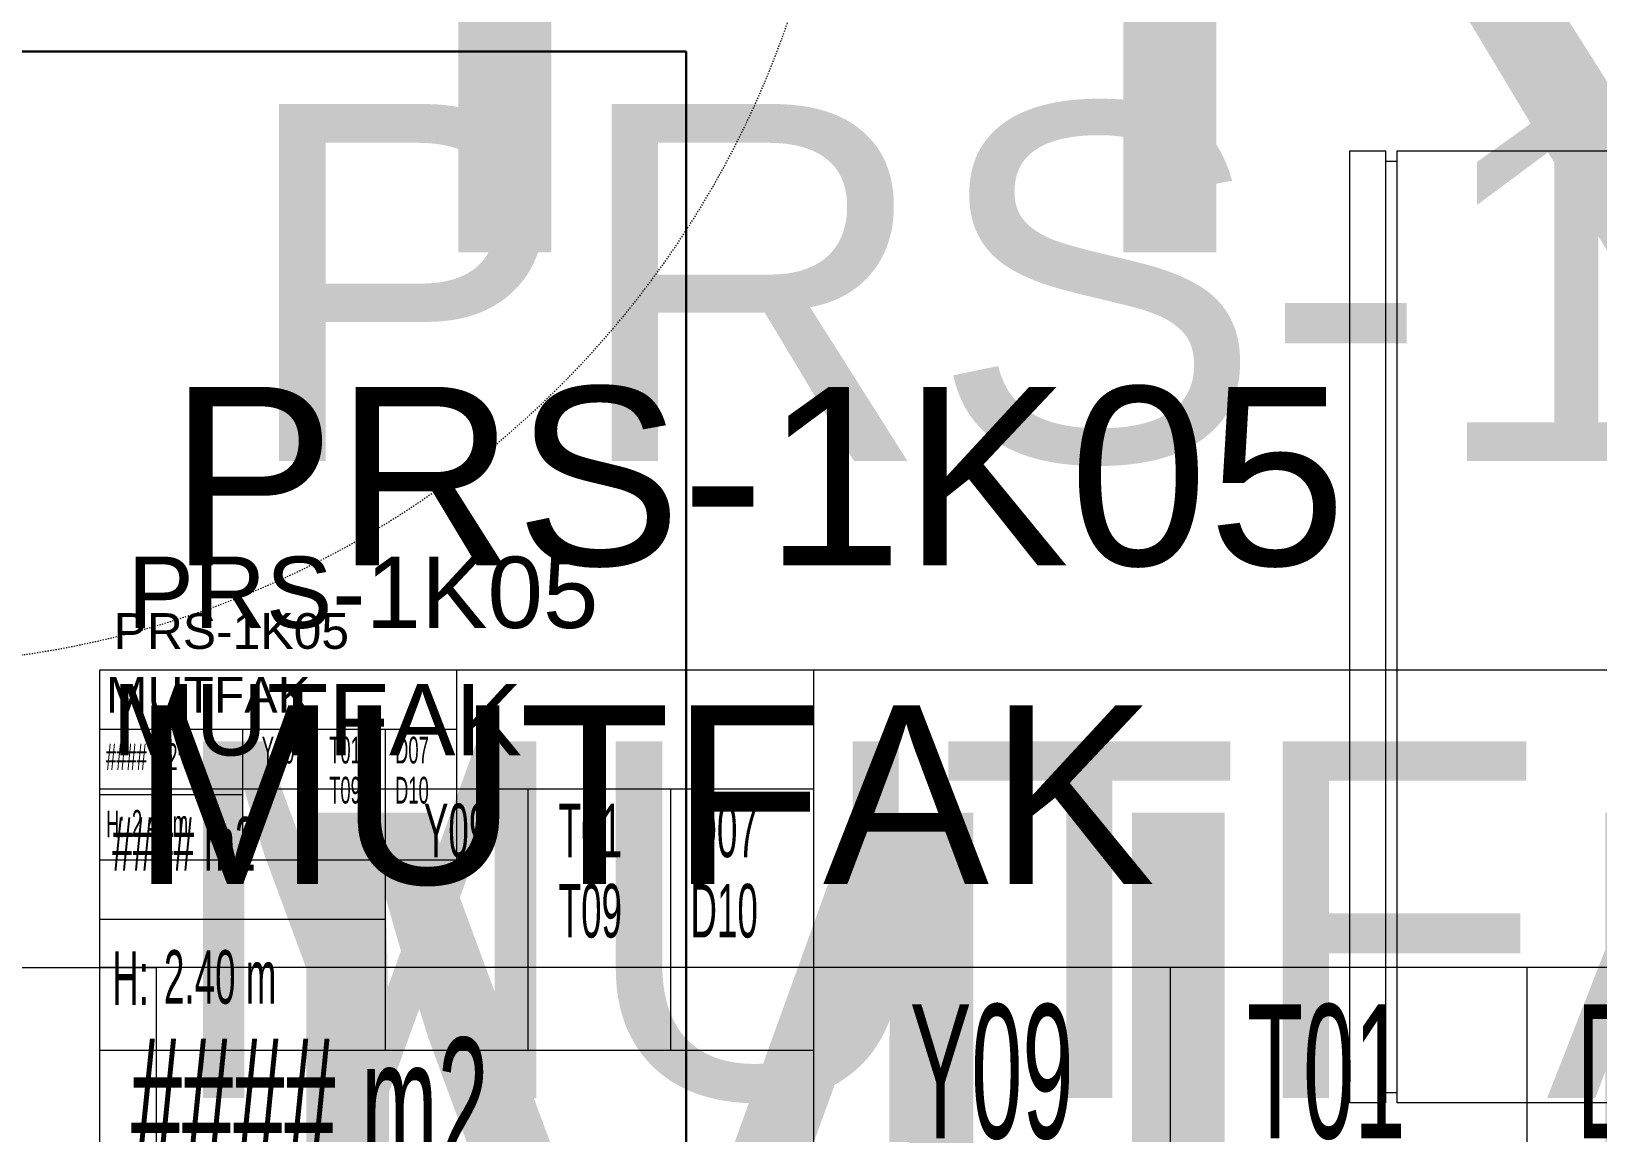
# Model space of a CAD drawing. Extents: x -9058 to 11890, y 0 to 4205.
# Drawn here: x 9659.2 to 9790.9, y 3637.9 to 3730.4 of the extents above; entities that cross this region are included whole.
import ezdxf
from ezdxf.enums import TextEntityAlignment as Align

# ---------------------------------------------------------------- set-up
doc = ezdxf.new("R2010")
doc.units = 0
doc.header["$MEASUREMENT"] = 0
doc.linetypes.add('DOT2', pattern=[0.125, 0, -0.125])
doc.layers.get('0').update_dxf_attribs({"color": 9, "lineweight": 9})
for name, color, linetype, lineweight in [('20', 9, 'DOT2', 9), ('40A', 9, 'Continuous', 9), ('E-KABLO', 7, 'Continuous', 30), ('M-TEFRIS2-015', 129, 'Continuous', 9), ('M-TEFRIS2-015 @ 1 (1)', 129, 'Continuous', 9), ('M-TEFRIS2-015 @ 10 (1)', 129, 'Continuous', 9), ('M-TEFRIS2-015 @ 10 (2)', 129, 'Continuous', 9), ('M-TEFRIS2-015 @ 2 (1)', 129, 'Continuous', 9), ('M-TEFRIS2-015 @ 20', 129, 'Continuous', 9), ('M-TEFRIS2-015 @ 5 (1)', 129, 'Continuous', 9), ('M-TEFRIS2-015 @ 5 (2)', 129, 'Continuous', 9)]:
    doc.layers.add(name, color=color, linetype=linetype, lineweight=lineweight)
doc.styles.add('Arial', font='arial.ttf', dxfattribs={"height": 2.5})
doc.styles.add('MuuM_TEXT-STANDART', font='ARIALN.TTF')

# ---------------------------------------------------------------- blocks, each defined once
blk = doc.blocks.new('0a_roomno2')
blk.add_lwpolyline([(30, -16), (0, -16), (0, 0), (30, 0)], close=True)
for points in [[(0, 0), (30, 0)], [(0, -5), (30, -5)], [(12, -5), (12, -16)], [(18, -5), (18, -16)], [(24, -5), (24, -16)], [(12, -10.5), (0, -10.5)]]:
    blk.add_lwpolyline(points)
at = {"layer": '40A'}
blk.add_lwpolyline([(0, 0), (30, 0)], dxfattribs=at)
at = {"style": 'MuuM_TEXT-STANDART', "width": 0.6}
blk.add_text('H:', height=2.25, dxfattribs=at).set_placement((0.525, -12.9619), align=Align.MIDDLE_LEFT)
at = {"style": 'Arial'}
blk.add_attdef('ODANO', (0, 1.505), '', height=3, dxfattribs=at)
blk.add_attdef('MEKANADI', text='', height=3, dxfattribs=at).set_placement((0.525, -4.75), align=Align.BOTTOM_LEFT)
at = {"style": 'MuuM_TEXT-STANDART', "width": 0.6}
for tag, p in [('YER01', (15, -7)), ('TAVAN01', (20.625, -7)), ('DUVAR01', (26.25, -7)), ('YER02', (15, -10.375)), ('TAVAN02', (20.625, -10.375)), ('DUVAR02', (26.25, -10.375)), ('YER03', (15, -13.75)), ('TAVAN03', (20.625, -13.75)), ('DUVAR03', (26.25, -13.75))]:
    blk.add_attdef(tag, text='', height=2.25, dxfattribs=at).set_placement(p, align=Align.MIDDLE_CENTER)
at = {"style": 'MuuM_TEXT-STANDART'}
blk.add_attdef('M2', text='', height=2.25, dxfattribs=at).set_placement((1.3231, -7.8046), align=Align.MIDDLE_LEFT)
at = {"style": 'MuuM_TEXT-STANDART', "width": 0.6}
blk.add_attdef('TEMIZTAVANYUKSEKLIGI', text='', height=2.25, dxfattribs=at).set_placement((2.7, -13.1619), align=Align.MIDDLE_LEFT)
blk = doc.blocks.new('*U678')
at = {"layer": 'M-TEFRIS2-015 @ 1 (1)'}
ref = blk.add_blockref('0a_roomno2', (9664.96, 3676.76), dxfattribs=at)
ref.add_attrib('ODANO', ' PRS-1K05', (9664.96, 3678.52), dxfattribs={"layer": '0', "height": 3, "style": 'Arial'})
ref.add_attrib('MEKANADI', 'MUTFAK', dxfattribs={"layer": '0', "height": 3, "style": 'Arial'}).set_placement((9665.48, 3672.26), align=Align.BOTTOM_LEFT)
ref.add_attrib('M2', '#### m2', dxfattribs={"layer": '0', "height": 2.25, "style": 'MuuM_TEXT-STANDART', "width": 0.6}).set_placement((9665.48, 3669.45), align=Align.MIDDLE_LEFT)
ref.add_attrib('TEMIZTAVANYUKSEKLIGI', '2.40 m', dxfattribs={"layer": '0', "height": 2.25, "style": 'MuuM_TEXT-STANDART', "width": 0.6}).set_placement((9667.66, 3663.85), align=Align.MIDDLE_LEFT)
ref.add_attrib('YER01', 'Y09', dxfattribs={"layer": '0', "height": 2.25, "style": 'MuuM_TEXT-STANDART', "width": 0.6}).set_placement((9679.96, 3670.01), align=Align.MIDDLE_CENTER)
ref.add_attrib('TAVAN01', 'T01', dxfattribs={"layer": '0', "height": 2.25, "style": 'MuuM_TEXT-STANDART', "width": 0.6}).set_placement((9685.58, 3670.01), align=Align.MIDDLE_CENTER)
ref.add_attrib('DUVAR01', 'D07', dxfattribs={"layer": '0', "height": 2.25, "style": 'MuuM_TEXT-STANDART', "width": 0.6}).set_placement((9691.21, 3670.01), align=Align.MIDDLE_CENTER)
ref.add_attrib('TAVAN02', 'T09', dxfattribs={"layer": '0', "height": 2.25, "style": 'MuuM_TEXT-STANDART', "width": 0.6}).set_placement((9685.58, 3666.64), align=Align.MIDDLE_CENTER)
ref.add_attrib('DUVAR02', 'D10', dxfattribs={"layer": '0', "height": 2.25, "style": 'MuuM_TEXT-STANDART', "width": 0.6}).set_placement((9691.21, 3666.64), align=Align.MIDDLE_CENTER)
at = {"layer": 'M-TEFRIS2-015 @ 10 (1)'}
ref = blk.add_blockref('0a_roomno2', (9664.96, 3676.76), dxfattribs=dict(at, xscale=10, yscale=10, zscale=10))
ref.add_attrib('ODANO', ' PRS-1K05', (9664.96, 3694.31), dxfattribs={"layer": '0', "height": 30, "style": 'Arial'})
ref.add_attrib('MEKANADI', 'MUTFAK', dxfattribs={"layer": '0', "height": 30, "style": 'Arial'}).set_placement((9670.21, 3631.76), align=Align.BOTTOM_LEFT)
at = {"layer": 'M-TEFRIS2-015 @ 10 (2)'}
ref = blk.add_blockref('0a_roomno2', (9664.96, 3676.76), dxfattribs=dict(at, xscale=10, yscale=10, zscale=10))
ref.add_attrib('ODANO', ' PRS-1K05', (9664.96, 3694.31), dxfattribs={"layer": '0', "height": 30, "style": 'Arial'})
ref.add_attrib('MEKANADI', 'MUTFAK', dxfattribs={"layer": '0', "height": 30, "style": 'Arial'}).set_placement((9670.21, 3631.76), align=Align.BOTTOM_LEFT)
at = {"layer": 'M-TEFRIS2-015 @ 2 (1)'}
ref = blk.add_blockref('0a_roomno2', (9664.96, 3676.76), dxfattribs=dict(at, xscale=2, yscale=2, zscale=2))
ref.add_attrib('ODANO', ' PRS-1K05', (9664.96, 3680.27), dxfattribs={"layer": '0', "height": 6, "style": 'Arial'})
ref.add_attrib('MEKANADI', 'MUTFAK', dxfattribs={"layer": '0', "height": 6, "style": 'Arial'}).set_placement((9666.01, 3667.76), align=Align.BOTTOM_LEFT)
ref.add_attrib('M2', '#### m2', dxfattribs={"layer": '0', "height": 4.5, "style": 'MuuM_TEXT-STANDART', "width": 0.6}).set_placement((9666.01, 3662.14), align=Align.MIDDLE_LEFT)
ref.add_attrib('TEMIZTAVANYUKSEKLIGI', '2.40 m', dxfattribs={"layer": '0', "height": 4.5, "style": 'MuuM_TEXT-STANDART', "width": 0.6}).set_placement((9670.36, 3650.94), align=Align.MIDDLE_LEFT)
ref.add_attrib('YER01', 'Y09', dxfattribs={"layer": '0', "height": 4.5, "style": 'MuuM_TEXT-STANDART', "width": 0.6}).set_placement((9694.96, 3663.26), align=Align.MIDDLE_CENTER)
ref.add_attrib('TAVAN01', 'T01', dxfattribs={"layer": '0', "height": 4.5, "style": 'MuuM_TEXT-STANDART', "width": 0.6}).set_placement((9706.21, 3663.26), align=Align.MIDDLE_CENTER)
ref.add_attrib('DUVAR01', 'D07', dxfattribs={"layer": '0', "height": 4.5, "style": 'MuuM_TEXT-STANDART', "width": 0.6}).set_placement((9717.46, 3663.26), align=Align.MIDDLE_CENTER)
ref.add_attrib('TAVAN02', 'T09', dxfattribs={"layer": '0', "height": 4.5, "style": 'MuuM_TEXT-STANDART', "width": 0.6}).set_placement((9706.21, 3656.51), align=Align.MIDDLE_CENTER)
ref.add_attrib('DUVAR02', 'D10', dxfattribs={"layer": '0', "height": 4.5, "style": 'MuuM_TEXT-STANDART', "width": 0.6}).set_placement((9717.46, 3656.51), align=Align.MIDDLE_CENTER)
at = {"layer": 'M-TEFRIS2-015 @ 20'}
ref = blk.add_blockref('0a_roomno2', (9664.96, 3676.76), dxfattribs=dict(at, xscale=20, yscale=20, zscale=20))
ref.add_attrib('ODANO', ' PRS-1K05', (9664.96, 3711.86), dxfattribs={"layer": '0', "height": 60, "style": 'Arial'})
ref.add_attrib('MEKANADI', 'MUTFAK', dxfattribs={"layer": '0', "height": 60, "style": 'Arial'}).set_placement((9675.46, 3586.76), align=Align.BOTTOM_LEFT)
at = {"layer": 'M-TEFRIS2-015 @ 5 (1)'}
ref = blk.add_blockref('0a_roomno2', (9664.96, 3676.76), dxfattribs=dict(at, xscale=5, yscale=5, zscale=5))
ref.add_attrib('ODANO', ' PRS-1K05', (9664.96, 3685.54), dxfattribs={"layer": '0', "height": 15, "style": 'Arial'})
ref.add_attrib('MEKANADI', 'MUTFAK', dxfattribs={"layer": '0', "height": 15, "style": 'Arial'}).set_placement((9667.58, 3654.26), align=Align.BOTTOM_LEFT)
ref.add_attrib('M2', '#### m2', dxfattribs={"layer": '0', "height": 11.25, "style": 'MuuM_TEXT-STANDART', "width": 0.6}).set_placement((9667.58, 3640.2), align=Align.MIDDLE_LEFT)
ref.add_attrib('YER01', 'Y09', dxfattribs={"layer": '0', "height": 11.25, "style": 'MuuM_TEXT-STANDART', "width": 0.6}).set_placement((9739.96, 3643.01), align=Align.MIDDLE_CENTER)
ref.add_attrib('TAVAN01', 'T01', dxfattribs={"layer": '0', "height": 11.25, "style": 'MuuM_TEXT-STANDART', "width": 0.6}).set_placement((9768.08, 3643.01), align=Align.MIDDLE_CENTER)
ref.add_attrib('DUVAR01', 'D07', dxfattribs={"layer": '0', "height": 11.25, "style": 'MuuM_TEXT-STANDART', "width": 0.6}).set_placement((9796.21, 3643.01), align=Align.MIDDLE_CENTER)
at = {"layer": 'M-TEFRIS2-015 @ 5 (2)'}
ref = blk.add_blockref('0a_roomno2', (9664.96, 3676.76), dxfattribs=dict(at, xscale=5, yscale=5, zscale=5))
ref.add_attrib('ODANO', ' PRS-1K05', (9664.96, 3685.54), dxfattribs={"layer": '0', "height": 15, "style": 'Arial'})
ref.add_attrib('MEKANADI', 'MUTFAK', dxfattribs={"layer": '0', "height": 15, "style": 'Arial'}).set_placement((9667.58, 3654.26), align=Align.BOTTOM_LEFT)
ref.add_attrib('M2', '#### m2', dxfattribs={"layer": '0', "height": 11.25, "style": 'MuuM_TEXT-STANDART', "width": 0.6}).set_placement((9667.58, 3640.2), align=Align.MIDDLE_LEFT)
ref.add_attrib('YER01', 'Y09', dxfattribs={"layer": '0', "height": 11.25, "style": 'MuuM_TEXT-STANDART', "width": 0.6}).set_placement((9739.96, 3643.01), align=Align.MIDDLE_CENTER)
ref.add_attrib('TAVAN01', 'T01', dxfattribs={"layer": '0', "height": 11.25, "style": 'MuuM_TEXT-STANDART', "width": 0.6}).set_placement((9768.08, 3643.01), align=Align.MIDDLE_CENTER)
ref.add_attrib('DUVAR01', 'D07', dxfattribs={"layer": '0', "height": 11.25, "style": 'MuuM_TEXT-STANDART', "width": 0.6}).set_placement((9796.21, 3643.01), align=Align.MIDDLE_CENTER)

msp = doc.modelspace()

# ---------------------------------------------------------------- linework, layer by layer
msp.add_line((9773.06, 3641.23), (9774.06, 3641.23))
at = {"layer": '20'}
msp.add_arc((9647.14, 3757.22), 80, 270.0002, 359.9998, dxfattribs=at)
at = {"layer": 'E-KABLO', "color": 6, "ltscale": 40}
for p, q in [((9714.26, 3728.72), (9228.97, 3728.72)), ((9714.26, 3572.19), (9714.26, 3728.72))]:
    msp.add_line(p, q, dxfattribs=at)
at = {"layer": 'M-TEFRIS2-015'}
msp.add_line((9773.06, 3719.51), (9774.06, 3719.51), dxfattribs=at)
for points in [[(9770.06, 3640.37), (9770.06, 3720.37), (9773.06, 3720.37), (9773.06, 3640.37)], [(9774.06, 3640.37), (9774.06, 3720.37), (9833.06, 3720.37), (9833.06, 3640.37)], [(9308.1, 3651.73), (9669.69, 3651.73), (9669.69, 3346.4), (9308.1, 3346.4)]]:
    msp.add_lwpolyline(points, close=True, dxfattribs=at)

# ---------------------------------------------------------------- block references
at = {"layer": 'M-TEFRIS2-015', "color": 6}
msp.add_blockref('*U678', (0, 0), dxfattribs=at)

doc.saveas('drawing.dxf')
